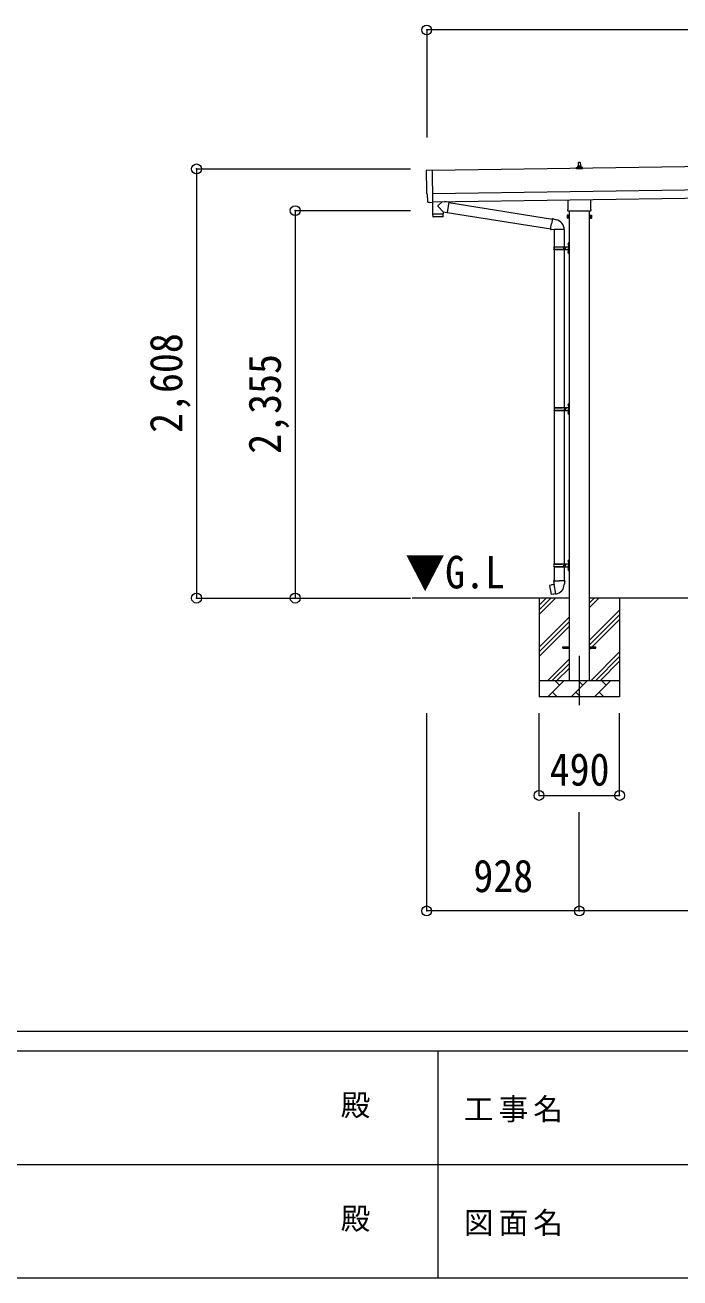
# Model space of a CAD drawing. Units: millimetres at full size, sheet at 1:60. Extents: x -16864 to 16864, y -11640 to 11640.
# Drawn here: x -3409 to 574, y -11640 to -4026 of the extents above; entities that cross this region are included whole.
import ezdxf
from ezdxf.enums import TextEntityAlignment as Align

# ---------------------------------------------------------------- set-up
doc = ezdxf.new("R2010")
doc.units = ezdxf.units.MM
doc.header["$LTSCALE"] = 60
doc.header["$PDMODE"] = 32
doc.header["$PDSIZE"] = 60
doc.linetypes.add('CHAIN1', pattern=[8, 5, -1, 1, -1])
for name, color, linetype, lineweight in [('0-1_Defpoints', 7, 'CHAIN1', 9), ('0-2_TEXT1', 4, 'Continuous', 9), ('0-3_SHAPE', 7, 'Continuous', 9), ('0-7_PARTS2', 7, 'Continuous', 9), ('0-8_TABLE1', 6, 'Continuous', 9), ('0-9_DIM1', 7, 'Continuous', 9), ('F-0', 7, 'Continuous', 9)]:
    doc.layers.add(name, color=color, linetype=linetype, lineweight=lineweight)
doc.styles.add('ＭＳ ゴシック', font='')
doc.styles.get('ＭＳ ゴシック').set_extended_font_data('MS Gothic')

msp = doc.modelspace()

# ---------------------------------------------------------------- linework, layer by layer
at = {"layer": '0-1_Defpoints'}
msp.add_line((-37.81, -7858.64), (-37.81, -8207.64), dxfattribs=at)
at = {"layer": '0-2_TEXT1'}
for p, q in [((4602.25, -4830.95), (-933.21, -4910.03)), ((-43.51, -4884.38), (-42.78, -4860.86)), ((-41.78, -4859.88), (-33.23, -4859.88)), ((-32.23, -4860.86), (-31.51, -4884.38)), ((-55.76, -4899.88), (-55.76, -4892.17)), ((-19.26, -4899.88), (-55.76, -4899.88)), ((-55.38, -4891.38), (-19.64, -4891.38)), ((-54.99, -4891.2), (-48.27, -4889.57)), ((-47.89, -4889.38), (-27.13, -4889.38)), ((-47.51, -4888.6), (-47.51, -4884.38)), ((-46.51, -4884.38), (-28.51, -4884.38)), ((-27.51, -4888.6), (-27.51, -4884.38)), ((-20.02, -4891.2), (-26.74, -4889.57)), ((-19.26, -4899.88), (-19.26, -4892.17)), ((-931.21, -5050.01), (4604.25, -4970.93)), ((-930.5, -5100.01), (4604.97, -5020.93)), ((-106.11, -5143.87), (-106.11, -5088.23)), ((30.49, -5086.28), (30.49, -5143.87)), ((-950.08, -5104.06), (-957, -5103.79)), ((-107.81, -5152.64), (-107.81, -5147.14)), ((30.12, -5156.14), (-105.75, -5156.14)), ((-100.31, -5156.14), (-100.31, -8008.64)), ((24.69, -8008.64), (24.69, -5156.14)), ((32.19, -5147.14), (32.19, -5152.64)), ((-111.81, -5182.14), (-111.06, -5180.83)), ((-111.81, -5182.14), (-111.81, -5199.14)), ((-111.81, -5199.14), (-111.06, -5200.46)), ((-104.81, -5185.73), (-111.06, -5185.73)), ((-104.81, -5195.55), (-111.06, -5195.55)), ((-104.81, -5200.46), (-111.06, -5200.46)), ((-102.31, -5199.84), (-104.81, -5199.84)), ((26.69, -5199.84), (29.19, -5199.84)), ((29.19, -5185.73), (35.43, -5185.73)), ((29.19, -5195.55), (35.43, -5195.55)), ((29.19, -5200.46), (35.43, -5200.46)), ((36.19, -5182.14), (35.43, -5180.83)), ((36.19, -5199.14), (35.43, -5200.46)), ((36.19, -5182.14), (36.19, -5199.14)), ((-137.81, -7804.14), (-100.31, -7804.14)), ((-137.81, -7813.14), (-137.81, -7804.14)), ((-137.81, -7804.14), (-100.31, -7804.14)), ((-137.81, -7813.14), (-137.81, -7804.14)), ((-137.81, -7813.14), (-100.31, -7813.14)), ((-137.81, -7813.14), (-100.31, -7813.14)), ((24.69, -7804.14), (62.19, -7804.14)), ((24.69, -7804.14), (62.19, -7804.14)), ((24.69, -7813.14), (62.19, -7813.14)), ((24.69, -7813.14), (62.19, -7813.14)), ((62.19, -7813.14), (62.19, -7804.14)), ((62.19, -7813.14), (62.19, -7804.14))]:
    msp.add_line(p, q, dxfattribs=at)
for points in [[(-964.83, -4907.04), (-933.29, -4904.94), (-930.46, -5102.77)], [(-959.88, -5100.84), (-960.55, -5053.82), (-961.15, -5053.83)], [(-949.34, -5103.77), (-948.68, -5103.13), (-930.44, -5103.78)], [(-104.81, -5200.46), (-104.81, -5180.83), (-111.06, -5180.83)], [(-104.81, -5199.84), (-104.81, -5181.44), (-102.31, -5181.44)], [(29.19, -5199.84), (29.19, -5181.44), (26.69, -5181.44)], [(29.19, -5200.46), (29.19, -5180.83), (35.43, -5180.83)]]:
    msp.add_lwpolyline(points, dxfattribs=at)
for points in [[(-102.31, -5201.14), (-102.31, -5180.14), (-100.31, -5180.14), (-100.31, -5201.14)], [(26.69, -5201.14), (26.69, -5180.14), (24.69, -5180.14), (24.69, -5201.14)]]:
    msp.add_lwpolyline(points, close=True, dxfattribs=at)
for centre, radius, start, end in [((-41.78, -4860.88), 1, 90, 178.60509), ((-33.23, -4860.88), 1, 1.39491, 90), ((-54.76, -4892.17), 1, 103.62699, 180), ((-48.51, -4888.6), 1, 283.62699, 0), ((-43.42, -4885.02), 4.13, 90, 171.17633), ((-46.51, -4885.38), 1, 90, 180), ((-34.17, -4884.38), 4.83, 133.60282, 180), ((-40.84, -4884.38), 4.83, 0, 46.39718), ((-31.59, -4885.02), 4.13, 8.82367, 90), ((-28.51, -4885.38), 1, 0, 90), ((-26.51, -4888.6), 1, 180, 256.37301), ((-20.26, -4892.17), 1, 0, 76.37301), ((-103.81, -5147.14), 4, 125.09963, 180), ((-103.81, -5152.64), 4, 180, 194.47751), ((-103.81, -5152.64), 4, 194.47751, 241.04498), ((28.19, -5152.64), 4, 298.95502, 345.52249), ((28.19, -5147.14), 4, 0, 54.90037), ((28.19, -5152.64), 4, 345.52249, 0), ((-107.47, -5183.28), 4.34, 145.61575, 214.38425), ((-95.57, -5190.64), 16.24, 162.41205, 197.58795), ((-107.47, -5198), 4.34, 145.61575, 214.38425), ((19.94, -5190.64), 16.24, 342.41205, 17.58795), ((31.84, -5183.28), 4.34, 325.61575, 34.38425), ((31.84, -5198), 4.34, 325.61575, 34.38425)]:
    msp.add_arc(centre, radius, start, end, dxfattribs=at)
for centre, major_axis, ratio, start_param, end_param in [((-964.63, -4910.03), (-3, -0.04), 0.99863, 4.7647489, 6.2979817), ((-5729, -5048.53), (4762.89, 68.04), 0.99863, 6.2686928, 6.2979817), ((-961.22, -5049.43), (-4.41, -0.06), 0.99863, 6.2686928, 7.8539816), ((-956.88, -5100.79), (-2.15, -2.1), 0.9974, 5.5252311, 7.0411395), ((-950.03, -5103.05), (-0.717, -0.7), 0.9974, 0.7579542, 1.5707963)]:
    msp.add_ellipse(centre, major_axis=major_axis, ratio=ratio, start_param=start_param, end_param=end_param, dxfattribs=at)
at = {"layer": '0-3_SHAPE'}
for p, q in [((-100.31, -7508.64), (-1054.26, -7508.64)), ((-282.81, -7508.64), (-282.81, -8108.64)), ((-282.81, -7552.12), (-239.33, -7508.64)), ((-282.81, -7580.41), (-211.05, -7508.64)), ((-282.81, -7608.69), (-182.76, -7508.64)), ((1899.69, -7508.64), (24.69, -7508.64)), ((24.69, -7537.47), (53.51, -7508.64)), ((24.69, -7565.75), (81.79, -7508.64)), ((207.19, -7508.64), (207.19, -8108.64)), ((24.69, -7763.74), (207.19, -7581.24)), ((24.69, -7792.02), (207.19, -7609.52)), ((-282.81, -7806.68), (-100.31, -7624.18)), ((-282.81, -7834.97), (-100.31, -7652.47)), ((-282.81, -7863.25), (-100.31, -7680.75)), ((24.69, -7820.31), (207.19, -7637.81)), ((34.34, -8008.64), (207.19, -7835.8)), ((-230.22, -8008.64), (-100.31, -7878.74)), ((-201.93, -8008.64), (-100.31, -7907.02)), ((62.63, -8008.64), (207.19, -7864.08)), ((90.91, -8008.64), (207.19, -7892.37)), ((-173.65, -8008.64), (-100.31, -7935.31)), ((-282.81, -8008.64), (207.19, -8008.64)), ((-229.24, -8108.64), (-129.24, -8008.64)), ((-157.79, -8037.2), (-186.34, -8008.64)), ((-87.81, -8108.64), (12.19, -8008.64)), ((-16.37, -8037.2), (-44.92, -8008.64)), ((53.61, -8108.64), (153.61, -8008.64)), ((125.05, -8037.2), (96.5, -8008.64)), ((207.19, -8108.64), (-282.81, -8108.64)), ((-200.68, -8080.09), (-172.13, -8108.64)), ((-59.26, -8080.09), (-30.71, -8108.64)), ((82.16, -8080.09), (110.71, -8108.64))]:
    msp.add_line(p, q, dxfattribs=at)
at = {"layer": '0-8_TABLE1'}
for p, q in [((-965.81, -4056), (-965.81, -4710.33)), ((10893.19, -4056), (-965.81, -4056)), ((-2365.81, -4900.35), (-1065.12, -4900.35)), ((-2365.81, -4900.35), (-2365.81, -7508.64)), ((-1765.81, -5153.64), (-1065.12, -5153.64)), ((-1765.81, -5153.64), (-1765.81, -7508.64)), ((-2365.81, -7508.64), (-1065.12, -7508.64)), ((-966.12, -9409.64), (-966.12, -8207.64)), ((-282.81, -8707.64), (-282.81, -8207.64)), ((207.19, -8707.64), (207.19, -8207.64)), ((-282.81, -8707.64), (207.19, -8707.64)), ((-37.81, -9409.64), (-37.81, -8809.64)), ((-37.81, -9409.64), (-966.12, -9409.64)), ((1962.19, -9409.64), (-37.81, -9409.64))]:
    msp.add_line(p, q, dxfattribs=at)
for p in [(-965.81, -4056), (-2365.81, -4900.35), (-1765.81, -5153.64), (-2365.81, -7508.64), (-1765.81, -7508.64), (-282.81, -8707.64), (207.19, -8707.64), (-966.12, -9409.64), (-37.81, -9409.64)]:
    msp.add_point(p, dxfattribs=at)
at = {"layer": '0-9_DIM1'}
for p, q in [((-869.05, -5099.13), (-896.7, -5121.64)), ((-831.43, -5103.14), (-857.27, -5098.96)), ((-930.46, -5102.77), (-930.44, -5103.77)), ((-929.81, -5176), (-929.4, -5189.05)), ((-925.33, -5174.94), (-925.3, -5175.94)), ((-866.01, -5162.07), (-896.88, -5128.97)), ((-870.33, -5174.15), (-870.34, -5175.15)), ((-866.01, -5162.07), (-841.6, -5166.02)), ((-866.01, -5162.07), (-865.83, -5174.09)), ((-831.43, -5103.14), (-841.6, -5166.02)), ((-841.3, -5164.19), (-211.8, -5264.42)), ((-831.73, -5104.96), (-201.38, -5205.32)), ((-868.82, -5191.13), (-926.35, -5191.96)), ((-212.12, -5266.24), (-206.59, -5234.87)), ((-201.06, -5203.51), (-206.59, -5234.87)), ((-201.06, -5203.51), (-199.91, -5201.52)), ((-199.91, -5201.52), (-196.35, -5202.15)), ((-196.35, -5202.15), (-195.94, -5204.5)), ((-181.42, -5207.32), (-179.74, -5208.95)), ((-179.74, -5208.95), (-177.62, -5209.4)), ((-212.12, -5266.24), (-211.72, -5268.49)), ((-212.12, -5266.24), (-206.97, -5267.05)), ((-211.72, -5268.49), (-208.16, -5269.12)), ((-208.16, -5269.12), (-206.97, -5267.05)), ((-206.97, -5267.05), (-192.36, -5269.37)), ((-192.36, -5269.37), (-190.16, -5268.38)), ((-129.86, -5268.78), (-191.04, -5268.78)), ((-190.31, -5268.78), (-190.31, -5372.78)), ((-130.31, -5268.78), (-130.31, -5372.78)), ((-193.31, -5374.78), (-142.98, -5374.78)), ((-193.31, -5388.78), (-142.98, -5388.78)), ((-192.31, -5372.78), (-106.31, -5372.78)), ((-192.31, -5372.78), (-192.31, -5374.78)), ((-192.31, -5390.78), (-192.31, -5388.78)), ((-192.31, -5390.78), (-106.31, -5390.78)), ((-190.31, -5372.56), (-190.31, -6349.64)), ((-133.31, -5372.78), (-133.31, -5377.28)), ((-133.31, -5377.28), (-131.31, -5377.28)), ((-133.31, -5390.78), (-133.31, -5386.28)), ((-133.31, -5386.28), (-131.31, -5386.28)), ((-131.31, -5377.28), (-131.31, -5381.78)), ((-131.31, -5386.28), (-131.31, -5381.78)), ((-130.31, -5372.56), (-130.31, -6349.64)), ((-125.31, -5372.78), (-125.31, -5381.78)), ((-125.31, -5377.28), (-122.31, -5377.28)), ((-125.31, -5390.78), (-125.31, -5381.78)), ((-125.31, -5386.28), (-122.31, -5386.28)), ((-122.31, -5377.28), (-122.31, -5381.78)), ((-122.31, -5386.28), (-122.31, -5381.78)), ((-106.62, -5355.63), (-104.57, -5356.63)), ((-106.62, -5403.63), (-104.57, -5404.63)), ((-105.35, -5353.63), (-104.71, -5353.63)), ((-105.35, -5353.63), (-105.35, -5361.93)), ((-105.35, -5361.93), (-104.71, -5361.93)), ((-105.35, -5401.63), (-104.71, -5401.63)), ((-105.35, -5401.63), (-105.35, -5409.93)), ((-104.71, -5353.63), (-104.71, -5361.93)), ((-104.71, -5353.63), (-104.31, -5354.03)), ((-104.71, -5361.93), (-104.31, -5361.53)), ((-104.71, -5401.63), (-104.71, -5409.93)), ((-104.71, -5401.63), (-104.31, -5402.03)), ((-104.57, -5356.63), (-103.96, -5357.78)), ((-104.57, -5404.63), (-103.96, -5405.78)), ((-104.31, -5349.78), (-101.31, -5348.28)), ((-104.31, -5349.78), (-104.31, -5381.78)), ((-104.31, -5354.03), (-104.31, -5361.53)), ((-104.31, -5413.78), (-104.31, -5381.78)), ((-104.31, -5402.03), (-104.31, -5409.53)), ((-101.31, -5348.28), (-101.31, -5381.78)), ((-101.31, -5348.28), (-100.31, -5348.28)), ((-101.31, -5415.28), (-101.31, -5381.78)), ((-100.31, -5348.28), (-100.31, -5381.78)), ((-100.31, -5415.28), (-100.31, -5381.78)), ((-105.35, -5409.93), (-104.71, -5409.93)), ((-104.71, -5409.93), (-104.31, -5409.53)), ((-104.31, -5413.78), (-101.31, -5415.28)), ((-101.31, -5415.28), (-100.31, -5415.28)), ((-190.81, -6351.64), (-140.48, -6351.64)), ((-190.81, -6365.64), (-140.48, -6365.64)), ((-190.31, -6367.63), (-190.31, -7299.64)), ((-189.81, -6349.64), (-189.81, -6351.64)), ((-189.81, -6349.64), (-106.31, -6349.64)), ((-189.81, -6367.64), (-189.81, -6365.64)), ((-189.81, -6367.64), (-106.31, -6367.64)), ((-130.81, -6349.64), (-130.81, -6354.14)), ((-130.81, -6354.14), (-128.81, -6354.14)), ((-130.81, -6367.64), (-130.81, -6363.14)), ((-130.81, -6363.14), (-128.81, -6363.14)), ((-130.31, -6367.63), (-130.31, -7299.64)), ((-128.81, -6354.14), (-128.81, -6358.64)), ((-128.81, -6363.14), (-128.81, -6358.64)), ((-122.81, -6349.64), (-122.81, -6358.64)), ((-122.81, -6354.14), (-119.81, -6354.14)), ((-122.81, -6367.64), (-122.81, -6358.64)), ((-122.81, -6363.14), (-119.81, -6363.14)), ((-119.81, -6354.14), (-119.81, -6358.64)), ((-119.81, -6363.14), (-119.81, -6358.64)), ((-106.62, -6332.49), (-104.57, -6333.49)), ((-106.62, -6380.49), (-104.57, -6381.49)), ((-105.35, -6330.49), (-104.71, -6330.49)), ((-105.35, -6330.49), (-105.35, -6338.79)), ((-105.35, -6338.79), (-104.71, -6338.79)), ((-105.35, -6378.49), (-104.71, -6378.49)), ((-105.35, -6378.49), (-105.35, -6386.79)), ((-105.35, -6386.79), (-104.71, -6386.79)), ((-104.71, -6330.49), (-104.71, -6338.79)), ((-104.71, -6330.49), (-104.31, -6330.89)), ((-104.71, -6338.79), (-104.31, -6338.39)), ((-104.71, -6378.49), (-104.71, -6386.79)), ((-104.71, -6378.49), (-104.31, -6378.89)), ((-104.71, -6386.79), (-104.31, -6386.39)), ((-104.57, -6333.49), (-103.96, -6334.64)), ((-104.57, -6381.49), (-103.96, -6382.64)), ((-104.31, -6326.64), (-101.31, -6325.14)), ((-104.31, -6326.64), (-104.31, -6358.64)), ((-104.31, -6330.89), (-104.31, -6338.39)), ((-104.31, -6390.64), (-104.31, -6358.64)), ((-104.31, -6378.89), (-104.31, -6386.39)), ((-104.31, -6390.64), (-101.31, -6392.14)), ((-101.31, -6325.14), (-101.31, -6358.64)), ((-101.31, -6325.14), (-100.31, -6325.14)), ((-101.31, -6392.14), (-101.31, -6358.64)), ((-101.31, -6392.14), (-100.31, -6392.14)), ((-100.31, -6325.14), (-100.31, -6358.64)), ((-100.31, -6392.14), (-100.31, -6358.64)), ((-193.31, -7301.64), (-142.98, -7301.64)), ((-192.31, -7299.64), (-106.31, -7299.64)), ((-192.31, -7299.64), (-192.31, -7301.64)), ((-133.31, -7299.64), (-133.31, -7304.14)), ((-133.31, -7304.14), (-131.31, -7304.14)), ((-131.31, -7304.14), (-131.31, -7308.64)), ((-131.31, -7313.14), (-131.31, -7308.64)), ((-125.31, -7299.64), (-125.31, -7308.64)), ((-125.31, -7304.14), (-122.31, -7304.14)), ((-125.31, -7317.64), (-125.31, -7308.64)), ((-122.31, -7304.14), (-122.31, -7308.64)), ((-122.31, -7313.14), (-122.31, -7308.64)), ((-106.62, -7282.49), (-104.57, -7283.49)), ((-105.35, -7280.49), (-104.71, -7280.49)), ((-105.35, -7280.49), (-105.35, -7288.79)), ((-105.35, -7288.79), (-104.71, -7288.79)), ((-104.71, -7280.49), (-104.71, -7288.79)), ((-104.71, -7280.49), (-104.31, -7280.89)), ((-104.71, -7288.79), (-104.31, -7288.39)), ((-104.57, -7283.49), (-103.96, -7284.64)), ((-104.31, -7276.64), (-101.31, -7275.14)), ((-104.31, -7276.64), (-104.31, -7308.64)), ((-104.31, -7280.89), (-104.31, -7288.39)), ((-104.31, -7340.64), (-104.31, -7308.64)), ((-101.31, -7275.14), (-101.31, -7308.64)), ((-101.31, -7275.14), (-100.31, -7275.14)), ((-101.31, -7342.14), (-101.31, -7308.64)), ((-100.31, -7275.14), (-100.31, -7308.64)), ((-100.31, -7342.14), (-100.31, -7308.64)), ((-193.31, -7315.64), (-142.98, -7315.64)), ((-192.31, -7317.64), (-192.31, -7315.64)), ((-192.31, -7317.64), (-106.31, -7317.64)), ((-190.31, -7317.64), (-190.31, -7402.57)), ((-133.31, -7317.64), (-133.31, -7313.14)), ((-133.31, -7313.14), (-131.31, -7313.14)), ((-130.31, -7317.64), (-130.31, -7402.57)), ((-125.31, -7313.14), (-122.31, -7313.14)), ((-106.62, -7330.49), (-104.57, -7331.49)), ((-105.35, -7328.49), (-104.71, -7328.49)), ((-105.35, -7328.49), (-105.35, -7336.79)), ((-105.35, -7336.79), (-104.71, -7336.79)), ((-104.71, -7328.49), (-104.71, -7336.79)), ((-104.71, -7328.49), (-104.31, -7328.89)), ((-104.71, -7336.79), (-104.31, -7336.39)), ((-104.57, -7331.49), (-103.96, -7332.64)), ((-104.31, -7328.89), (-104.31, -7336.39)), ((-104.31, -7340.64), (-101.31, -7342.14)), ((-101.31, -7342.14), (-100.31, -7342.14)), ((-218.77, -7431.02), (-219.58, -7432.19)), ((-219.58, -7432.19), (-209.96, -7486.75)), ((-190.91, -7425.77), (-218.77, -7431.02)), ((-206.03, -7428.42), (-206.24, -7428.66)), ((-192.16, -7402.57), (-194.31, -7403.35)), ((-194.31, -7403.35), (-194.31, -7406.97)), ((-194.31, -7406.97), (-192.07, -7407.78)), ((-192.16, -7402.57), (-160.31, -7402.57)), ((-192.16, -7402.57), (-192.07, -7407.78)), ((-192.07, -7407.78), (-191.82, -7422.57)), ((-191.82, -7422.57), (-190.46, -7424.57)), ((-180.55, -7483.07), (-190.69, -7425.59)), ((-190.66, -7424.77), (-190.66, -7425.48)), ((-190.46, -7424.57), (-190.5, -7424.57)), ((-128.46, -7402.57), (-160.31, -7402.57)), ((-130.13, -7424.51), (-130.2, -7426.67)), ((-128.81, -7422.57), (-130.13, -7424.51)), ((-126.31, -7406.97), (-128.56, -7407.78)), ((-128.46, -7402.57), (-126.31, -7403.35)), ((-126.31, -7403.35), (-126.31, -7406.97)), ((-195.94, -7485.66), (-196.22, -7485.5)), ((-180.25, -7483.83), (-180.49, -7483.17))]:
    msp.add_line(p, q, dxfattribs=at)
for points in [[(-930.85, -5103.76), (-929.83, -5175), (-865.83, -5174.09)], [(-865.86, -5188.14), (-865.82, -5175.09), (-929.81, -5176)], [(-201.06, -5203.51), (-195.94, -5204.5), (-181.42, -5207.32)], [(-106.62, -5359.93), (-104.57, -5358.93), (-103.96, -5357.78)], [(-106.62, -5407.93), (-104.57, -5406.93), (-103.96, -5405.78)], [(-106.62, -6336.79), (-104.57, -6335.79), (-103.96, -6334.64)], [(-106.62, -6384.79), (-104.57, -6383.79), (-103.96, -6382.64)], [(-106.62, -7286.79), (-104.57, -7285.79), (-103.96, -7284.64)], [(-106.62, -7334.79), (-104.57, -7333.79), (-103.96, -7332.64)], [(-203.79, -7428.2), (-204.07, -7428.05), (-206.03, -7428.42)], [(-128.46, -7402.57), (-128.56, -7407.78), (-128.81, -7422.57)], [(-180.82, -7482.97), (-208.8, -7487.57), (-209.96, -7486.75)], [(-193.75, -7485.1), (-193.97, -7485.34), (-195.94, -7485.66)]]:
    msp.add_lwpolyline(points, dxfattribs=at)
for centre, radius, start, end in [((-893.39, -5125.38), 5, 131.47396, 225.79244), ((-926.4, -5188.96), 3, 181.81845, 270.86677), ((-868.86, -5188.13), 3, 270.81845, 359.81845), ((-190.16, -5268.38), 60.3, 359.62495, 78), ((-144.56, -5381.78), 49.25, 171.82876, 180.00002), ((-144.56, -5381.78), 49.25, 180.00002, 188.17127), ((-142.98, -5372.78), 2, 270, 359.99998), ((-142.98, -5390.78), 2, 0.00005, 90.00004), ((-101.02, -5357.78), 6, 136.21765, 223.78235), ((-101.02, -5405.78), 6, 136.21765, 223.78235), ((-106.31, -5370.78), 2, 270, 359.99998), ((-106.31, -5392.78), 2, 0.00005, 90.00004), ((-142.06, -6358.64), 49.25, 171.82876, 180.00002), ((-142.06, -6358.64), 49.25, 180.00002, 188.17127), ((-140.48, -6349.64), 2, 270, 359.99998), ((-140.48, -6367.64), 2, 0.00005, 90.00004), ((-101.02, -6334.64), 6, 136.21765, 223.78235), ((-101.02, -6382.64), 6, 136.21765, 223.78235), ((-106.31, -6347.64), 2, 270, 359.99998), ((-106.31, -6369.64), 2, 0.00005, 90.00004), ((-144.56, -7308.64), 49.25, 171.82876, 180.00002), ((-144.56, -7308.64), 49.25, 180.00002, 188.17127), ((-142.98, -7299.64), 2, 270, 359.99998), ((-101.02, -7284.64), 6, 136.21765, 223.78235), ((-106.31, -7297.64), 2, 270, 359.99998), ((-142.98, -7317.64), 2, 0.00005, 90.00004), ((-101.02, -7332.64), 6, 136.21765, 223.78235), ((-106.31, -7319.64), 2, 0.00005, 90.00004), ((-190.96, -7425.48), 0.3, 280.66842, 0), ((-190.46, -7424.77), 0.2, 100, 180), ((-190.46, -7424.57), 60.3, 279.96938, 358), ((-180.77, -7483.27), 0.3, 20, 99.33158), ((-180.06, -7483.76), 0.2, 200, 279.96938)]:
    msp.add_arc(centre, radius, start, end, dxfattribs=at)
at = {"layer": 'F-0', "color": 5, "lineweight": 5}
for p, q in [((-16864.12, -10140), (16015.88, -10140)), ((-16864.12, -10260), (10682.37, -10260)), ((-897.63, -10260), (-897.63, -11640)), ((-6897.63, -10950), (5402.37, -10950)), ((-16864.12, -11640), (16015.88, -11640))]:
    msp.add_line(p, q, dxfattribs=at)

# ---------------------------------------------------------------- texts
at = {"layer": '0-7_PARTS2', "style": 'ＭＳ ゴシック', "width": 0.9}
msp.add_text('▼G.L', height=197.9, dxfattribs=at).set_placement((-1096.98, -7508.92), align=Align.BOTTOM_LEFT)
at = {"layer": '0-8_TABLE1', "color": 7, "style": 'ＭＳ ゴシック', "width": 0.9}
for s, p in [('2,608', (-2393.31, -6504.5)), ('2,355', (-1793.31, -6631.14))]:
    msp.add_text(s, height=197.9, rotation=90, dxfattribs=at).set_placement(p, align=Align.BOTTOM_LEFT)
for s, p in [('490', (-217.81, -8707.64)), ('928', (-681.97, -9354.64))]:
    msp.add_text(s, height=197.9, dxfattribs=at).set_placement(p, align=Align.BOTTOM_LEFT)
at = {"layer": 'F-0', "style": 'ＭＳ ゴシック'}
for p in [(-1489.06, -10695), (-1489.06, -11385)]:
    msp.add_text('殿', height=132, dxfattribs=at).set_placement(p, align=Align.BOTTOM_LEFT)
at = {"layer": 'F-0', "char_height": 132, "attachment_point": 7, "style": 'ＭＳ ゴシック'}
for s, insert in [('\\T1.17;工事名', (-739.42, -10695)), ('\\T1.17;図面名', (-739.42, -11385))]:
    msp.add_mtext(s, dxfattribs=dict(at, insert=insert))

doc.saveas('drawing.dxf')
